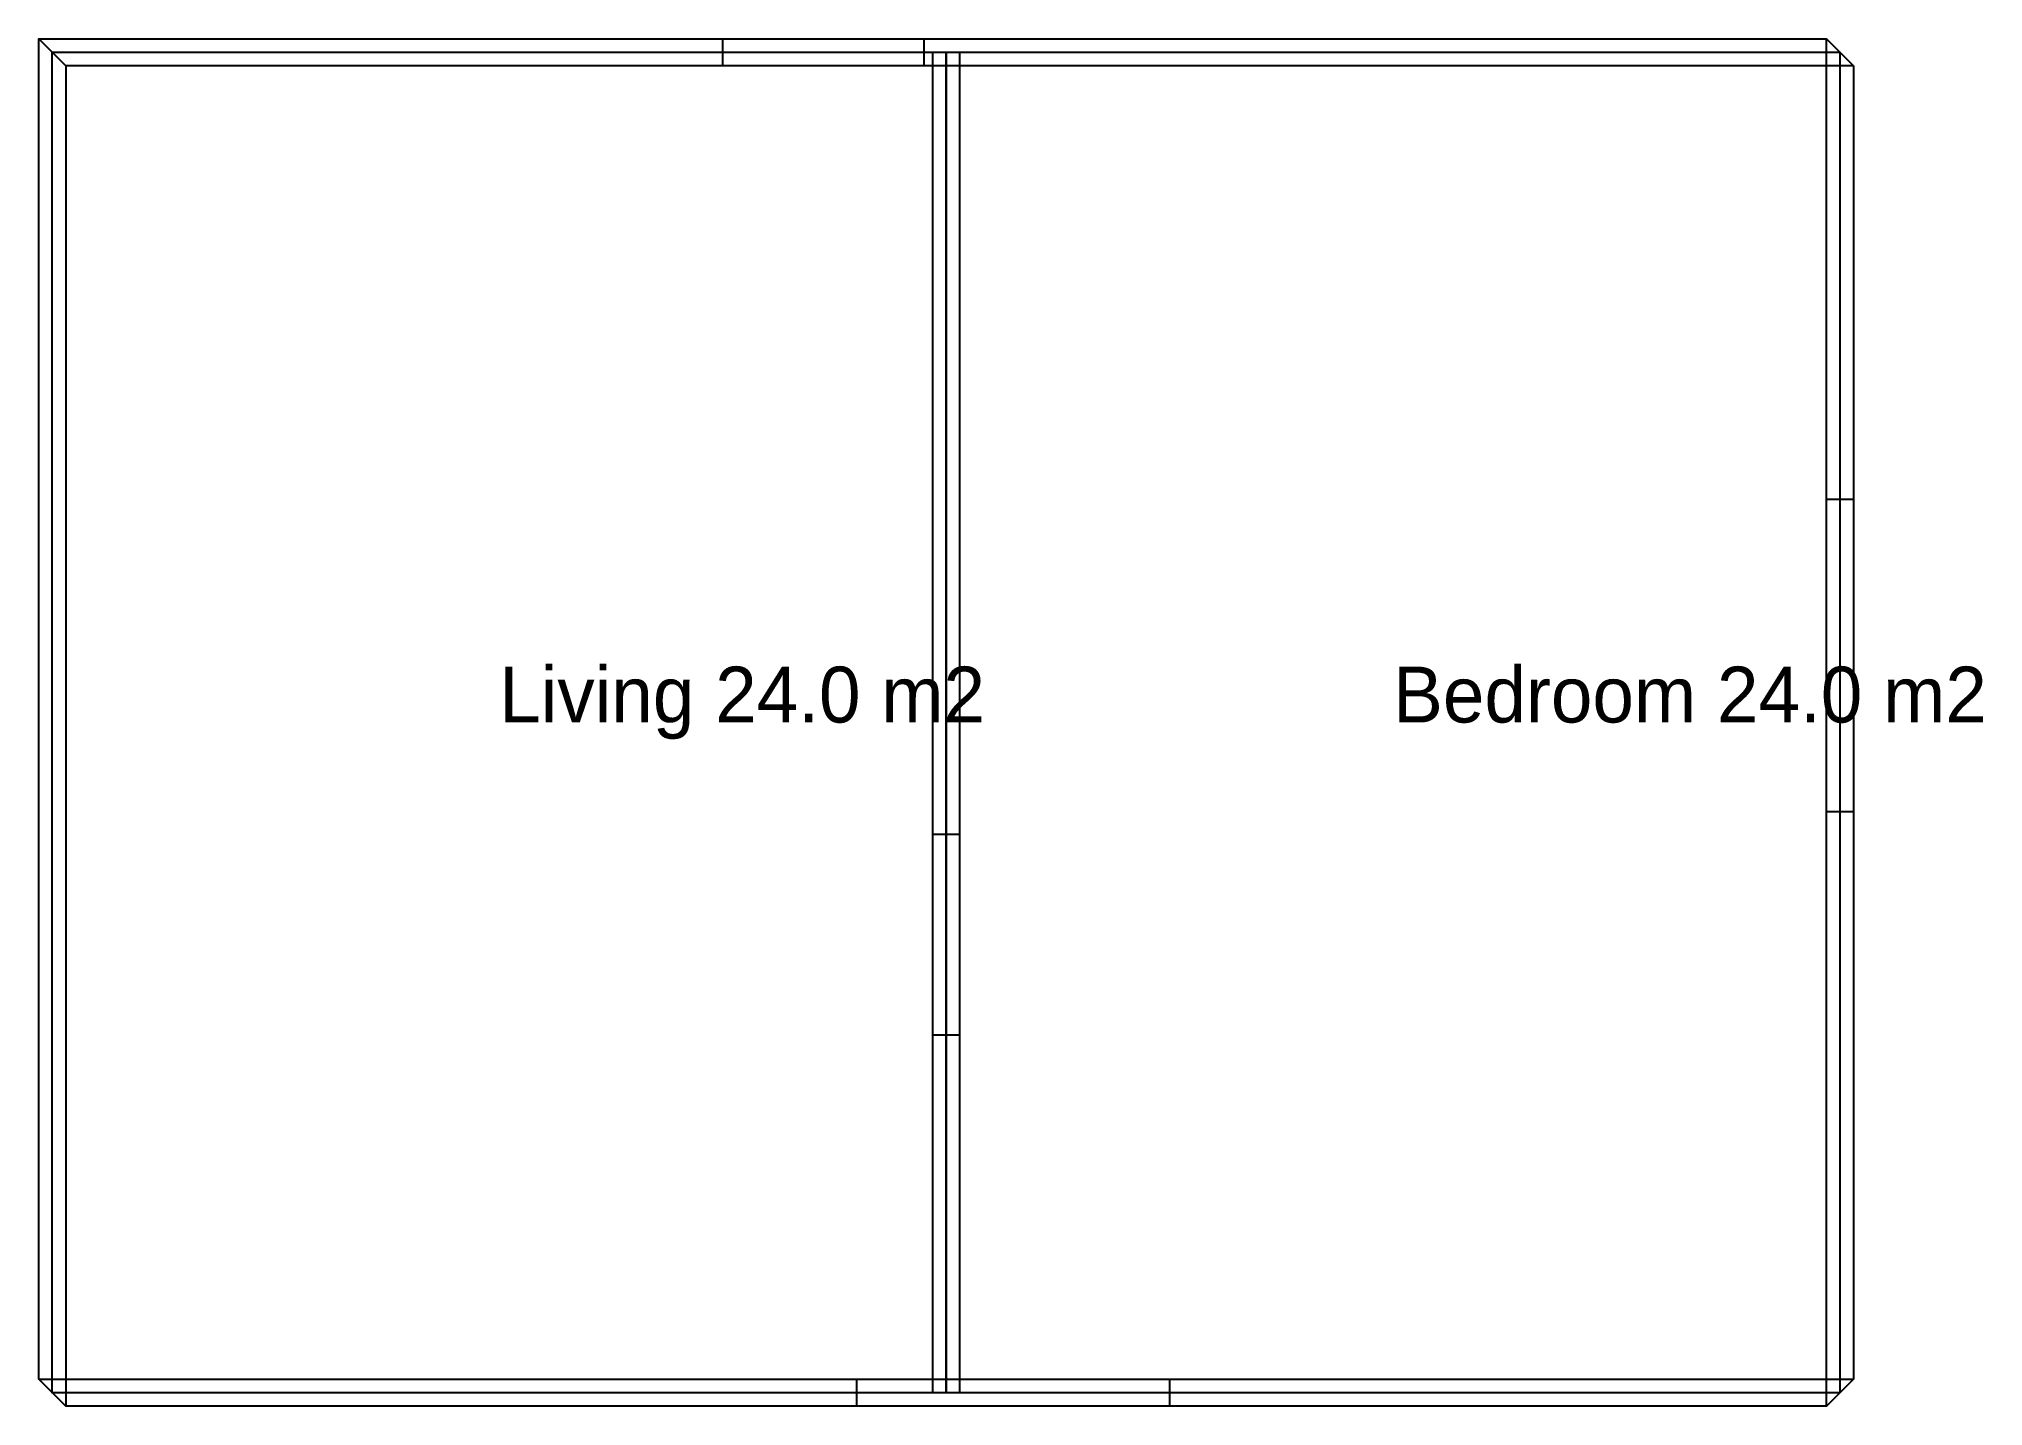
# Model space of a CAD drawing. Header units: metres. Extents: x -4.06 to 4.64, y -3.06 to 3.06.
import ezdxf

# ---------------------------------------------------------------- set-up
doc = ezdxf.new("R2010")
doc.units = ezdxf.units.M
for name, color, linetype in [('GROUND-FLOOR-OPENINGS', 5, 'CONTINUOUS'), ('GROUND-FLOOR-ROOM-LABELS', 7, 'CONTINUOUS'), ('GROUND-FLOOR-ROOMS', 8, 'CONTINUOUS'), ('GROUND-FLOOR-WALLS', 7, 'CONTINUOUS')]:
    doc.layers.add(name, color=color, linetype=linetype)

msp = doc.modelspace()

# ---------------------------------------------------------------- linework, layer by layer
at = {"layer": 'GROUND-FLOOR-OPENINGS'}
for points in [[(-1, 3.06), (-0.1, 3.06), (-0.1, 2.94), (-1, 2.94)], [(4.06, 1), (4.06, -0.4), (3.94, -0.4), (3.94, 1)], [(0.06, -0.5), (0.06, -1.4), (-0.06, -1.4), (-0.06, -0.5)], [(1, -3.06), (-0.4, -3.06), (-0.4, -2.94), (1, -2.94)]]:
    msp.add_lwpolyline(points, close=True, dxfattribs=at)
at = {"layer": 'GROUND-FLOOR-ROOMS'}
for points in [[(-4, 3), (0, 3), (0, -3), (-4, -3)], [(0, 3), (4, 3), (4, -3), (0, -3)]]:
    msp.add_lwpolyline(points, close=True, dxfattribs=at)
at = {"layer": 'GROUND-FLOOR-WALLS'}
for points in [[(-4.06, 3.06), (3.94, 3.06), (4.06, 2.94), (-3.94, 2.94)], [(-4.06, -2.94), (-4.06, 3.06), (-3.94, 2.94), (-3.94, -3.06)], [(4.06, 2.94), (4.06, -2.94), (3.94, -3.06), (3.94, 3.06)], [(0.06, 3), (0.06, -3), (-0.06, -3), (-0.06, 3)], [(3.94, -3.06), (-3.94, -3.06), (-4.06, -2.94), (4.06, -2.94)]]:
    msp.add_lwpolyline(points, close=True, dxfattribs=at)

# ---------------------------------------------------------------- texts
at = {"layer": 'GROUND-FLOOR-ROOM-LABELS'}
for s, p in [('Living 24.0 m2', (-2, 0)), ('Bedroom 24.0 m2', (2, 0))]:
    msp.add_text(s, height=0.25, dxfattribs=at).set_placement(p)

doc.saveas('drawing.dxf')
